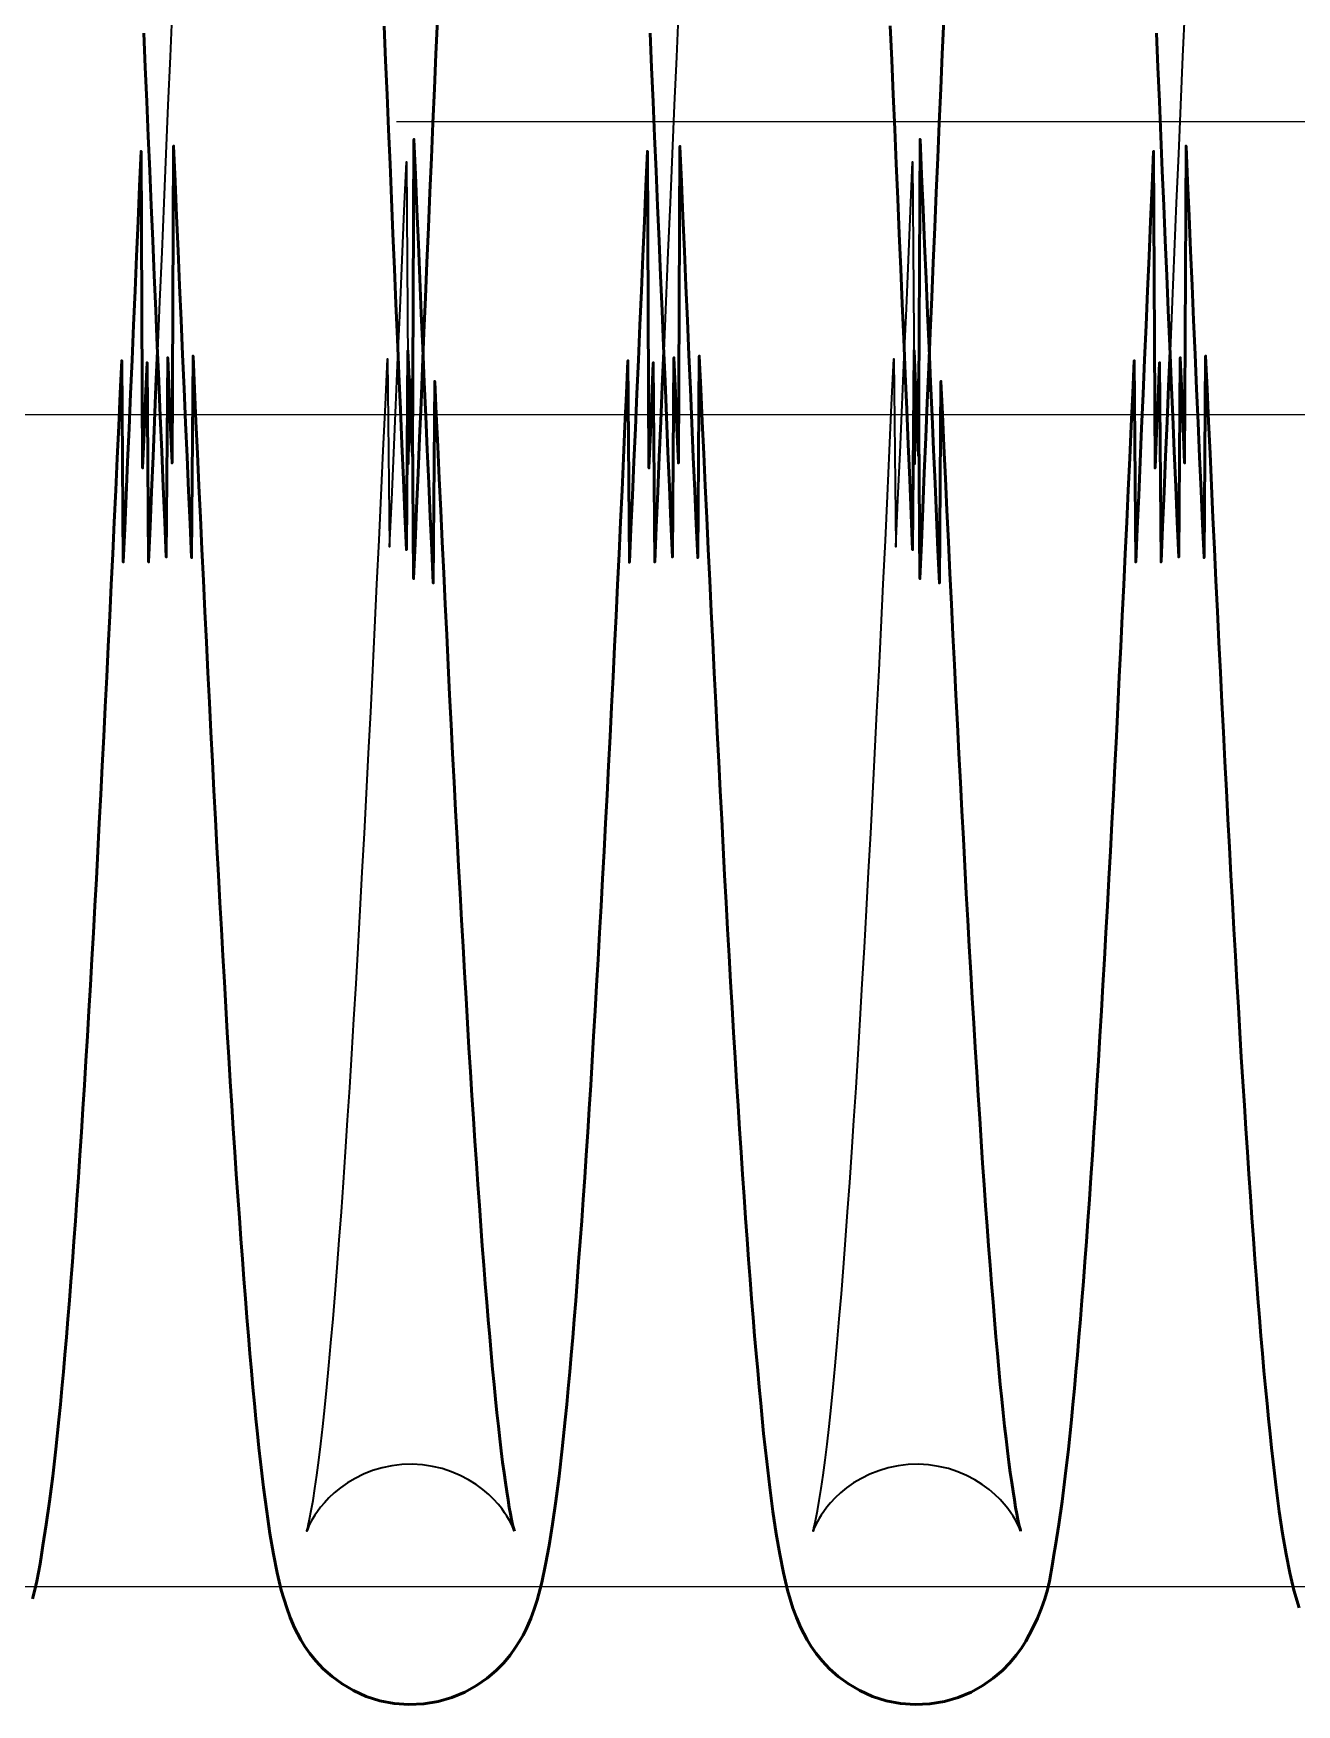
# Model space of a CAD drawing. Header units: millimetres. Extents: x 1448 to 104164, y -19509 to -89.
# Drawn here: x 81105.1 to 81148.2, y -3056.7 to -2999.6 of the extents above; entities that cross this region are included whole.
import ezdxf

# ---------------------------------------------------------------- set-up
doc = ezdxf.new("R2010")
doc.units = ezdxf.units.MM
doc.header["$LTSCALE"] = 60
doc.header["$MEASUREMENT"] = 0
doc.linetypes.add('CENTER', pattern=[2, 1.25, -0.25, 0.25, -0.25])
doc.layers.get('0').update_dxf_attribs({"linetype": 'CONTINUOUS'})
doc.layers.add('cen', color=14, linetype='CONTINUOUS')
doc.layers.add('가려진 것(ISO)', color=7, linetype='CONTINUOUS', lineweight=35)
doc.layers.add('가시적인 것(ISO)', color=7, linetype='CONTINUOUS', lineweight=50)
doc.styles.add('0T-OUT', font='H2GTRE.TTF')
doc.dimstyles.new('MAIN', dxfattribs={"dimtxt": 1.5, "dimasz": 0.5, "dimexe": 1, "dimexo": 2, "dimgap": 1, "dimtad": 1, "dimdec": 0, "dimdsep": 46, "dimlunit": 6, "dimtxsty": '0T-OUT', "dimblk": 'DOT', "dimcen": 2.5, "dimdle": 2, "dimclrd": 256, "dimclre": 256, "dimclrt": 3, "dimadec": 0, "dimazin": 0, "dimtfac": 1, "dimtdec": 0, "dimtix": 1, "dimtmove": 2, "dimatfit": 3, "dimldrblk": 'DOT', "dimfxl": 1, "dimtvp": 1, "dimtolj": 1, "dimtzin": 0, "dimlwd": 0, "dimlwe": 0, "dimarcsym": 0})

# ---------------------------------------------------------------- blocks, each defined once
blk = doc.blocks.new('토션스프링1')
at = {"layer": '가려진 것(ISO)', "flags": 128}
for points in [[(21462644.939, -50955455.294), (21462644.867, -50955456.936), (21462644.795, -50955458.59), (21462644.724, -50955460.254), (21462644.652, -50955461.927), (21462644.58, -50955463.607), (21462644.508, -50955465.293), (21462644.436, -50955466.981)], [(21462662.214, -50955455.3), (21462662.143, -50955456.939), (21462662.071, -50955458.591), (21462661.999, -50955460.254), (21462661.927, -50955461.926), (21462661.856, -50955463.606), (21462661.784, -50955465.292), (21462661.712, -50955466.982)], [(21462679.49, -50955455.294), (21462679.419, -50955456.936), (21462679.347, -50955458.59), (21462679.275, -50955460.254), (21462679.203, -50955461.927), (21462679.131, -50955463.607), (21462679.06, -50955465.293), (21462678.988, -50955466.981)], [(21462656.615, -50955507.244), (21462656.61, -50955507.229), (21462656.59, -50955507.177), (21462656.549, -50955507.083), (21462656.479, -50955506.94), (21462656.428, -50955506.847), (21462656.363, -50955506.739), (21462656.282, -50955506.617), (21462656.182, -50955506.478), (21462656.059, -50955506.326), (21462655.912, -50955506.163), (21462655.739, -50955505.994), (21462655.537, -50955505.822), (21462655.307, -50955505.652), (21462655.05, -50955505.491), (21462654.77, -50955505.344), (21462654.47, -50955505.217), (21462654.151, -50955505.114), (21462653.817, -50955505.035), (21462653.475, -50955504.985), (21462653.128, -50955504.965), (21462652.78, -50955504.976), (21462652.436, -50955505.017), (21462652.099, -50955505.086), (21462651.775, -50955505.182), (21462651.469, -50955505.303), (21462651.182, -50955505.445), (21462650.918, -50955505.602), (21462650.679, -50955505.768), (21462650.47, -50955505.94), (21462650.287, -50955506.111), (21462650.132, -50955506.277), (21462650.002, -50955506.432), (21462649.895, -50955506.572), (21462649.807, -50955506.699), (21462649.737, -50955506.811), (21462649.682, -50955506.91), (21462649.606, -50955507.065), (21462649.563, -50955507.166), (21462649.541, -50955507.224), (21462649.534, -50955507.244), (21462649.537, -50955507.234), (21462649.547, -50955507.197), (21462649.562, -50955507.137), (21462649.581, -50955507.056), (21462649.628, -50955506.837), (21462649.684, -50955506.547), (21462649.746, -50955506.195), (21462649.81, -50955505.788), (21462649.875, -50955505.333), (21462649.941, -50955504.827), (21462650.008, -50955504.272), (21462650.077, -50955503.671), (21462650.146, -50955503.023), (21462650.216, -50955502.331), (21462650.286, -50955501.596), (21462650.357, -50955500.819), (21462650.428, -50955500.001), (21462650.499, -50955499.144), (21462650.571, -50955498.25), (21462650.642, -50955497.319), (21462650.713, -50955496.353), (21462650.784, -50955495.347), (21462650.855, -50955494.304), (21462650.926, -50955493.225), (21462650.997, -50955492.111), (21462651.069, -50955490.962), (21462651.141, -50955489.781), (21462651.212, -50955488.569), (21462651.284, -50955487.327), (21462651.355, -50955486.056), (21462651.427, -50955484.757), (21462651.498, -50955483.432), (21462651.57, -50955482.082), (21462651.641, -50955480.705), (21462651.712, -50955479.3), (21462651.784, -50955477.869), (21462651.856, -50955476.413), (21462651.927, -50955474.934), (21462651.999, -50955473.433), (21462652.071, -50955471.913), (21462652.143, -50955470.373), (21462652.215, -50955468.817), (21462652.286, -50955467.245), (21462652.358, -50955473.659), (21462652.429, -50955472.061), (21462652.501, -50955470.451), (21462652.572, -50955468.826), (21462652.644, -50955467.186), (21462652.715, -50955465.534), (21462652.787, -50955463.871), (21462652.859, -50955462.2), (21462652.931, -50955460.521), (21462653.002, -50955470.836), (21462653.074, -50955469.147)], [(21462673.89, -50955507.244), (21462673.885, -50955507.229), (21462673.866, -50955507.177), (21462673.825, -50955507.083), (21462673.755, -50955506.94), (21462673.703, -50955506.847), (21462673.639, -50955506.739), (21462673.558, -50955506.616), (21462673.457, -50955506.478), (21462673.334, -50955506.325), (21462673.187, -50955506.162), (21462673.013, -50955505.993), (21462672.812, -50955505.821), (21462672.582, -50955505.652), (21462672.325, -50955505.491), (21462672.045, -50955505.344), (21462671.744, -50955505.217), (21462671.425, -50955505.113), (21462671.092, -50955505.035), (21462670.749, -50955504.985), (21462670.401, -50955504.965), (21462670.054, -50955504.976), (21462669.71, -50955505.017), (21462669.373, -50955505.087), (21462669.049, -50955505.183), (21462668.743, -50955505.304), (21462668.456, -50955505.445), (21462668.192, -50955505.603), (21462667.954, -50955505.77), (21462667.744, -50955505.941), (21462667.562, -50955506.112), (21462667.407, -50955506.278), (21462667.277, -50955506.433), (21462667.171, -50955506.574), (21462667.084, -50955506.702), (21462667.014, -50955506.815), (21462666.959, -50955506.913), (21462666.883, -50955507.065), (21462666.839, -50955507.166), (21462666.817, -50955507.223), (21462666.81, -50955507.244), (21462666.813, -50955507.234), (21462666.823, -50955507.197), (21462666.839, -50955507.136), (21462666.858, -50955507.055), (21462666.905, -50955506.836), (21462666.959, -50955506.549), (21462667.02, -50955506.199), (21462667.084, -50955505.792), (21462667.151, -50955505.333), (21462667.217, -50955504.828), (21462667.285, -50955504.275), (21462667.353, -50955503.674), (21462667.422, -50955503.027), (21462667.492, -50955502.336), (21462667.562, -50955501.601), (21462667.632, -50955500.825), (21462667.703, -50955500.007), (21462667.775, -50955499.15), (21462667.846, -50955498.254), (21462667.917, -50955497.322), (21462667.988, -50955496.353), (21462668.059, -50955495.35), (21462668.13, -50955494.31), (21462668.201, -50955493.232), (21462668.273, -50955492.119), (21462668.344, -50955490.971), (21462668.416, -50955489.79), (21462668.488, -50955488.577), (21462668.559, -50955487.333), (21462668.631, -50955486.061), (21462668.702, -50955484.76), (21462668.774, -50955483.433), (21462668.846, -50955482.08), (21462668.917, -50955480.703), (21462668.988, -50955479.301), (21462669.06, -50955477.873), (21462669.131, -50955476.418), (21462669.203, -50955474.94), (21462669.275, -50955473.44), (21462669.347, -50955471.919), (21462669.418, -50955470.378), (21462669.49, -50955468.82), (21462669.562, -50955467.246), (21462669.634, -50955473.657), (21462669.705, -50955472.056), (21462669.777, -50955470.443), (21462669.848, -50955468.82), (21462669.919, -50955467.183), (21462669.991, -50955465.534), (21462670.063, -50955463.872), (21462670.134, -50955462.202), (21462670.206, -50955460.523), (21462670.278, -50955470.837), (21462670.35, -50955469.147)]]:
    blk.add_lwpolyline(points, dxfattribs=at)
at = {"layer": '가시적인 것(ISO)', "flags": 128}
for points in [[(21462652.168, -50955455.892), (21462652.219, -50955457.062), (21462652.27, -50955458.238), (21462652.321, -50955459.419), (21462652.372, -50955460.603), (21462652.422, -50955461.792), (21462652.473, -50955462.983), (21462652.524, -50955464.177), (21462652.575, -50955465.372), (21462652.626, -50955466.569), (21462652.677, -50955467.766), (21462652.728, -50955468.964), (21462652.778, -50955470.161), (21462652.829, -50955471.359), (21462652.88, -50955472.559), (21462652.931, -50955473.761), (21462652.981, -50955466.962), (21462653.032, -50955468.164), (21462653.083, -50955469.365), (21462653.134, -50955470.564), (21462653.185, -50955459.762), (21462653.236, -50955460.956), (21462653.287, -50955462.148), (21462653.338, -50955463.336), (21462653.389, -50955464.519), (21462653.44, -50955465.698), (21462653.491, -50955466.871), (21462653.542, -50955468.037), (21462653.592, -50955469.197), (21462653.643, -50955470.349), (21462653.694, -50955471.494), (21462653.745, -50955472.634), (21462653.795, -50955473.768), (21462653.846, -50955474.895), (21462653.897, -50955468.016), (21462653.948, -50955469.129), (21462653.999, -50955470.234), (21462654.05, -50955471.33), (21462654.101, -50955472.417), (21462654.152, -50955473.494), (21462654.203, -50955474.561), (21462654.254, -50955475.618), (21462654.305, -50955476.662), (21462654.355, -50955477.695), (21462654.406, -50955478.715), (21462654.457, -50955479.722), (21462654.508, -50955480.716), (21462654.558, -50955481.695), (21462654.609, -50955482.662), (21462654.66, -50955483.616), (21462654.71, -50955484.558), (21462654.761, -50955485.486), (21462654.812, -50955486.401), (21462654.863, -50955487.302), (21462654.914, -50955488.187), (21462654.965, -50955489.058), (21462655.015, -50955489.913), (21462655.066, -50955490.752), (21462655.117, -50955491.575), (21462655.168, -50955492.38), (21462655.218, -50955493.168), (21462655.269, -50955493.939), (21462655.32, -50955494.69), (21462655.37, -50955495.423), (21462655.42, -50955496.137), (21462655.471, -50955496.834), (21462655.521, -50955497.512), (21462655.572, -50955498.172), (21462655.622, -50955498.813), (21462655.672, -50955499.434), (21462655.723, -50955500.037), (21462655.773, -50955500.619), (21462655.823, -50955501.181), (21462655.872, -50955501.721), (21462655.922, -50955502.241), (21462655.972, -50955502.739), (21462656.021, -50955503.214), (21462656.07, -50955503.667), (21462656.118, -50955504.097), (21462656.167, -50955504.505), (21462656.215, -50955504.89), (21462656.263, -50955505.251), (21462656.31, -50955505.587), (21462656.356, -50955505.898), (21462656.4, -50955506.18), (21462656.443, -50955506.435), (21462656.483, -50955506.66), (21462656.522, -50955506.854), (21462656.556, -50955507.014), (21462656.585, -50955507.137), (21462656.606, -50955507.216), (21462656.615, -50955507.244)], [(21462653.074, -50955469.147), (21462653.125, -50955467.947), (21462653.176, -50955474.745), (21462653.227, -50955473.544), (21462653.278, -50955472.344), (21462653.328, -50955471.145), (21462653.379, -50955469.947), (21462653.43, -50955468.75), (21462653.48, -50955467.551), (21462653.531, -50955466.353), (21462653.582, -50955465.156), (21462653.633, -50955463.96), (21462653.684, -50955462.766), (21462653.735, -50955461.575), (21462653.786, -50955460.387), (21462653.837, -50955459.203), (21462653.888, -50955458.023), (21462653.939, -50955456.848), (21462653.99, -50955455.679)], [(21462669.443, -50955455.887), (21462669.494, -50955457.057), (21462669.545, -50955458.232), (21462669.596, -50955459.413), (21462669.647, -50955460.597), (21462669.698, -50955461.786), (21462669.749, -50955462.978), (21462669.8, -50955464.173), (21462669.851, -50955465.37), (21462669.902, -50955466.568), (21462669.953, -50955467.767), (21462670.004, -50955468.966), (21462670.054, -50955470.165), (21462670.105, -50955471.363), (21462670.156, -50955472.561), (21462670.206, -50955473.761), (21462670.257, -50955466.961), (21462670.308, -50955468.161), (21462670.359, -50955469.361), (21462670.41, -50955470.559), (21462670.461, -50955459.756), (21462670.512, -50955460.951), (21462670.563, -50955462.142), (21462670.614, -50955463.331), (21462670.665, -50955464.515), (21462670.716, -50955465.694), (21462670.767, -50955466.868), (21462670.817, -50955468.036), (21462670.868, -50955469.198), (21462670.919, -50955470.352), (21462670.97, -50955471.499), (21462671.021, -50955472.637), (21462671.071, -50955473.77), (21462671.122, -50955474.895), (21462671.173, -50955468.014), (21462671.224, -50955469.126), (21462671.274, -50955470.23), (21462671.325, -50955471.326), (21462671.376, -50955472.413), (21462671.427, -50955473.49), (21462671.478, -50955474.557), (21462671.529, -50955475.613), (21462671.58, -50955476.659), (21462671.631, -50955477.692), (21462671.682, -50955478.714), (21462671.733, -50955479.722), (21462671.784, -50955480.718), (21462671.834, -50955481.699), (21462671.885, -50955482.666), (21462671.936, -50955483.619), (21462671.986, -50955484.559), (21462672.037, -50955485.486), (21462672.088, -50955486.4), (21462672.139, -50955487.3), (21462672.189, -50955488.185), (21462672.24, -50955489.055), (21462672.291, -50955489.91), (21462672.342, -50955490.749), (21462672.393, -50955491.572), (21462672.443, -50955492.378), (21462672.494, -50955493.166), (21462672.545, -50955493.937), (21462672.595, -50955494.69), (21462672.646, -50955495.425), (21462672.696, -50955496.14), (21462672.747, -50955496.836), (21462672.797, -50955497.513), (21462672.847, -50955498.172), (21462672.898, -50955498.813), (21462672.948, -50955499.434), (21462672.998, -50955500.036), (21462673.048, -50955500.618), (21462673.098, -50955501.18), (21462673.148, -50955501.72), (21462673.198, -50955502.24), (21462673.247, -50955502.738), (21462673.297, -50955503.214), (21462673.346, -50955503.667), (21462673.394, -50955504.098), (21462673.442, -50955504.505), (21462673.491, -50955504.889), (21462673.538, -50955505.25), (21462673.585, -50955505.587), (21462673.631, -50955505.897), (21462673.676, -50955506.181), (21462673.719, -50955506.435), (21462673.759, -50955506.66), (21462673.797, -50955506.854), (21462673.832, -50955507.014), (21462673.861, -50955507.137), (21462673.882, -50955507.216), (21462673.89, -50955507.244)], [(21462670.35, -50955469.147), (21462670.401, -50955467.946), (21462670.452, -50955474.743), (21462670.503, -50955473.54), (21462670.554, -50955472.338), (21462670.604, -50955471.136), (21462670.655, -50955469.936), (21462670.706, -50955468.738), (21462670.757, -50955467.543), (21462670.807, -50955466.347), (21462670.858, -50955465.152), (21462670.909, -50955463.958), (21462670.96, -50955462.766), (21462671.011, -50955461.575), (21462671.062, -50955460.388), (21462671.113, -50955459.204), (21462671.164, -50955458.024), (21462671.215, -50955456.849), (21462671.266, -50955455.679)], [(21462644.436, -50955466.981), (21462644.385, -50955468.181), (21462644.334, -50955469.381), (21462644.284, -50955470.581), (21462644.233, -50955471.78), (21462644.182, -50955472.977), (21462644.132, -50955474.175), (21462644.081, -50955467.374), (21462644.03, -50955468.573), (21462643.979, -50955469.772), (21462643.928, -50955470.97), (21462643.877, -50955460.166), (21462643.826, -50955461.36), (21462643.775, -50955462.551), (21462643.725, -50955463.739), (21462643.674, -50955464.923), (21462643.623, -50955466.102), (21462643.572, -50955467.276), (21462643.521, -50955468.445), (21462643.47, -50955469.607), (21462643.419, -50955470.761), (21462643.368, -50955471.909), (21462643.318, -50955473.048), (21462643.267, -50955474.179), (21462643.216, -50955467.304), (21462643.165, -50955468.422), (21462643.115, -50955469.533), (21462643.064, -50955470.636), (21462643.013, -50955471.732), (21462642.962, -50955472.818), (21462642.911, -50955473.895), (21462642.86, -50955474.963), (21462642.809, -50955476.02), (21462642.758, -50955477.066), (21462642.707, -50955478.101), (21462642.656, -50955479.125), (21462642.605, -50955480.135), (21462642.554, -50955481.133), (21462642.503, -50955482.117), (21462642.452, -50955483.087), (21462642.402, -50955484.043), (21462642.351, -50955484.985), (21462642.3, -50955485.914), (21462642.249, -50955486.83), (21462642.198, -50955487.732), (21462642.147, -50955488.621), (21462642.096, -50955489.495), (21462642.045, -50955490.354), (21462641.994, -50955491.198), (21462641.943, -50955492.027), (21462641.892, -50955492.84), (21462641.841, -50955493.637), (21462641.79, -50955494.417), (21462641.739, -50955495.18), (21462641.687, -50955495.925), (21462641.636, -50955496.653), (21462641.585, -50955497.363), (21462641.534, -50955498.054), (21462641.483, -50955498.726), (21462641.432, -50955499.38), (21462641.381, -50955500.015), (21462641.33, -50955500.632), (21462641.279, -50955501.231), (21462641.228, -50955501.812), (21462641.176, -50955502.375), (21462641.125, -50955502.92), (21462641.073, -50955503.446), (21462640.968, -50955504.446), (21462640.862, -50955505.374), (21462640.753, -50955506.232), (21462640.642, -50955507.018), (21462640.528, -50955507.733), (21462640.476, -50955508.059), (21462640.429, -50955508.367), (21462640.323, -50955508.956), (21462640.254, -50955509.251), (21462640.167, -50955509.554)], [(21462661.712, -50955466.982), (21462661.661, -50955468.182), (21462661.61, -50955469.384), (21462661.559, -50955470.585), (21462661.508, -50955471.786), (21462661.458, -50955472.986), (21462661.407, -50955474.184), (21462661.356, -50955467.38), (21462661.306, -50955468.578), (21462661.255, -50955469.775), (21462661.204, -50955470.971), (21462661.153, -50955460.166), (21462661.102, -50955461.359), (21462661.051, -50955462.55), (21462661, -50955463.738), (21462660.949, -50955464.921), (21462660.898, -50955466.101), (21462660.847, -50955467.276), (21462660.796, -50955468.445), (21462660.746, -50955469.608), (21462660.695, -50955470.765), (21462660.644, -50955471.914), (21462660.593, -50955473.055), (21462660.542, -50955474.188), (21462660.492, -50955467.312), (21462660.441, -50955468.428), (21462660.39, -50955469.537), (21462660.339, -50955470.639), (21462660.288, -50955471.733), (21462660.238, -50955472.819), (21462660.187, -50955473.895), (21462660.136, -50955474.962), (21462660.085, -50955476.019), (21462660.034, -50955477.065), (21462659.983, -50955478.1), (21462659.932, -50955479.124), (21462659.881, -50955480.136), (21462659.83, -50955481.134), (21462659.779, -50955482.12), (21462659.728, -50955483.092), (21462659.677, -50955484.049), (21462659.626, -50955484.992), (21462659.576, -50955485.92), (21462659.525, -50955486.835), (21462659.474, -50955487.736), (21462659.423, -50955488.623), (21462659.372, -50955489.496), (21462659.321, -50955490.355), (21462659.27, -50955491.198), (21462659.219, -50955492.027), (21462659.168, -50955492.839), (21462659.117, -50955493.636), (21462659.065, -50955494.416), (21462659.014, -50955495.179), (21462658.963, -50955495.925), (21462658.912, -50955496.654), (21462658.861, -50955497.364), (21462658.809, -50955498.057), (21462658.758, -50955498.731), (21462658.707, -50955499.385), (21462658.656, -50955500.021), (21462658.605, -50955500.638), (21462658.554, -50955501.236), (21462658.503, -50955501.815), (21462658.452, -50955502.377), (21462658.401, -50955502.92), (21462658.35, -50955503.445), (21462658.246, -50955504.441), (21462658.14, -50955505.366), (21462658.032, -50955506.223), (21462657.92, -50955507.011), (21462657.803, -50955507.733), (21462657.682, -50955508.389), (21462657.55, -50955508.999), (21462657.389, -50955509.597), (21462657.292, -50955509.904), (21462657.174, -50955510.23), (21462657.014, -50955510.591), (21462656.911, -50955510.79), (21462656.79, -50955511.002), (21462656.644, -50955511.232), (21462656.467, -50955511.478), (21462656.251, -50955511.735), (21462655.991, -50955512.001), (21462655.684, -50955512.264), (21462655.328, -50955512.513), (21462654.925, -50955512.736), (21462654.483, -50955512.921), (21462654.012, -50955513.059), (21462653.52, -50955513.14), (21462653.017, -50955513.163), (21462652.516, -50955513.127), (21462652.028, -50955513.032), (21462651.562, -50955512.883), (21462651.128, -50955512.689), (21462650.738, -50955512.46), (21462650.392, -50955512.205), (21462650.094, -50955511.94), (21462649.845, -50955511.676), (21462649.638, -50955511.42), (21462649.468, -50955511.178), (21462649.329, -50955510.952), (21462649.213, -50955510.743), (21462649.117, -50955510.548), (21462648.964, -50955510.193), (21462648.845, -50955509.868), (21462648.663, -50955509.263), (21462648.523, -50955508.666), (21462648.395, -50955508.026), (21462648.276, -50955507.331), (21462648.163, -50955506.578), (21462648.056, -50955505.761), (21462647.952, -50955504.877), (21462647.9, -50955504.408), (21462647.849, -50955503.921), (21462647.798, -50955503.414), (21462647.746, -50955502.888), (21462647.694, -50955502.341), (21462647.643, -50955501.774), (21462647.591, -50955501.188), (21462647.539, -50955500.582), (21462647.487, -50955499.957), (21462647.436, -50955499.313), (21462647.384, -50955498.65), (21462647.333, -50955497.969), (21462647.281, -50955497.271), (21462647.23, -50955496.555), (21462647.178, -50955495.821), (21462647.127, -50955495.071), (21462647.076, -50955494.304), (21462647.024, -50955493.521), (21462646.973, -50955492.722), (21462646.922, -50955491.908), (21462646.871, -50955491.078), (21462646.82, -50955490.233), (21462646.769, -50955489.373), (21462646.718, -50955488.499), (21462646.667, -50955487.611), (21462646.616, -50955486.71), (21462646.566, -50955485.793), (21462646.515, -50955484.86), (21462646.464, -50955483.913), (21462646.413, -50955482.952), (21462646.362, -50955481.976), (21462646.311, -50955480.988), (21462646.26, -50955479.986), (21462646.209, -50955478.972), (21462646.158, -50955477.947), (21462646.107, -50955476.91), (21462646.056, -50955475.862), (21462646.005, -50955474.804), (21462645.954, -50955473.737), (21462645.903, -50955472.66), (21462645.852, -50955471.574), (21462645.801, -50955470.48), (21462645.751, -50955469.379), (21462645.7, -50955468.27), (21462645.649, -50955467.152), (21462645.599, -50955474.025), (21462645.548, -50955472.889), (21462645.497, -50955471.745), (21462645.446, -50955470.594), (21462645.395, -50955469.435), (21462645.344, -50955468.27), (21462645.293, -50955467.1), (21462645.242, -50955465.924), (21462645.191, -50955464.744), (21462645.14, -50955463.56), (21462645.089, -50955462.372), (21462645.038, -50955461.182), (21462644.987, -50955459.989), (21462644.937, -50955470.795), (21462644.886, -50955469.6), (21462644.835, -50955468.405), (21462644.785, -50955467.209), (21462644.734, -50955474.011), (21462644.683, -50955472.811), (21462644.632, -50955471.61), (21462644.581, -50955470.407), (21462644.53, -50955469.205), (21462644.48, -50955468.002), (21462644.429, -50955466.801), (21462644.378, -50955465.601), (21462644.327, -50955464.404), (21462644.276, -50955463.209), (21462644.225, -50955462.018), (21462644.174, -50955460.83), (21462644.123, -50955459.648), (21462644.072, -50955458.47), (21462644.021, -50955457.299), (21462643.97, -50955456.133)], [(21462678.988, -50955466.981), (21462678.937, -50955468.181), (21462678.886, -50955469.381), (21462678.835, -50955470.581), (21462678.784, -50955471.78), (21462678.734, -50955472.977), (21462678.683, -50955474.175), (21462678.632, -50955467.374), (21462678.582, -50955468.573), (21462678.531, -50955469.772), (21462678.48, -50955470.97), (21462678.429, -50955460.166), (21462678.378, -50955461.36), (21462678.327, -50955462.551), (21462678.276, -50955463.739), (21462678.225, -50955464.923), (21462678.174, -50955466.102), (21462678.123, -50955467.276), (21462678.072, -50955468.445), (21462678.021, -50955469.607), (21462677.971, -50955470.761), (21462677.92, -50955471.909), (21462677.869, -50955473.048), (21462677.818, -50955474.179), (21462677.768, -50955467.304), (21462677.717, -50955468.422), (21462677.666, -50955469.533), (21462677.615, -50955470.636), (21462677.564, -50955471.732), (21462677.513, -50955472.818), (21462677.462, -50955473.895), (21462677.411, -50955474.963), (21462677.36, -50955476.02), (21462677.309, -50955477.066), (21462677.258, -50955478.101), (21462677.207, -50955479.125), (21462677.157, -50955480.135), (21462677.106, -50955481.133), (21462677.055, -50955482.117), (21462677.004, -50955483.087), (21462676.953, -50955484.043), (21462676.902, -50955484.985), (21462676.852, -50955485.914), (21462676.801, -50955486.83), (21462676.75, -50955487.732), (21462676.699, -50955488.621), (21462676.648, -50955489.495), (21462676.597, -50955490.354), (21462676.546, -50955491.198), (21462676.495, -50955492.027), (21462676.443, -50955492.84), (21462676.392, -50955493.637), (21462676.341, -50955494.417), (21462676.29, -50955495.18), (21462676.239, -50955495.925), (21462676.188, -50955496.653), (21462676.136, -50955497.363), (21462676.085, -50955498.054), (21462676.034, -50955498.726), (21462675.983, -50955499.38), (21462675.932, -50955500.015), (21462675.881, -50955500.632), (21462675.83, -50955501.231), (21462675.779, -50955501.812), (21462675.728, -50955502.375), (21462675.676, -50955502.92), (21462675.624, -50955503.446), (21462675.52, -50955504.446), (21462675.413, -50955505.374), (21462675.305, -50955506.232), (21462675.193, -50955507.018), (21462675.079, -50955507.733), (21462675.028, -50955508.059), (21462674.98, -50955508.367), (21462674.875, -50955508.956), (21462674.806, -50955509.251), (21462674.718, -50955509.554), (21462674.607, -50955509.874), (21462674.466, -50955510.216), (21462674.289, -50955510.588), (21462674.186, -50955510.788), (21462674.066, -50955511.002), (21462673.92, -50955511.234), (21462673.742, -50955511.479), (21462673.527, -50955511.736), (21462673.267, -50955512.001), (21462672.959, -50955512.264), (21462672.604, -50955512.513), (21462672.201, -50955512.736), (21462671.759, -50955512.921), (21462671.288, -50955513.059), (21462670.796, -50955513.14), (21462670.293, -50955513.163), (21462669.791, -50955513.127), (21462669.304, -50955513.032), (21462668.838, -50955512.883), (21462668.404, -50955512.689), (21462668.013, -50955512.46), (21462667.668, -50955512.206), (21462667.37, -50955511.94), (21462667.12, -50955511.675), (21462666.914, -50955511.42), (21462666.744, -50955511.178), (21462666.605, -50955510.952), (21462666.489, -50955510.743), (21462666.392, -50955510.548), (21462666.24, -50955510.193), (21462666.121, -50955509.869), (21462665.938, -50955509.262), (21462665.799, -50955508.665), (21462665.673, -50955508.03), (21462665.553, -50955507.335), (21462665.44, -50955506.578), (21462665.331, -50955505.757), (21462665.226, -50955504.868), (21462665.122, -50955503.91), (21462665.071, -50955503.403), (21462665.02, -50955502.878), (21462664.969, -50955502.334), (21462664.918, -50955501.77), (21462664.866, -50955501.187), (21462664.815, -50955500.584), (21462664.763, -50955499.962), (21462664.712, -50955499.32), (21462664.66, -50955498.659), (21462664.609, -50955497.979), (21462664.558, -50955497.281), (21462664.506, -50955496.566), (21462664.455, -50955495.833), (21462664.403, -50955495.082), (21462664.352, -50955494.315), (21462664.301, -50955493.531), (21462664.249, -50955492.731), (21462664.198, -50955491.915), (21462664.147, -50955491.084), (21462664.096, -50955490.237), (21462664.045, -50955489.376), (21462663.994, -50955488.501), (21462663.943, -50955487.611), (21462663.892, -50955486.708), (21462663.841, -50955485.791), (21462663.791, -50955484.861), (21462663.74, -50955483.917), (21462663.689, -50955482.957), (21462663.638, -50955481.984), (21462663.587, -50955480.996), (21462663.536, -50955479.996), (21462663.485, -50955478.982), (21462663.434, -50955477.957), (21462663.383, -50955476.92), (21462663.332, -50955475.872), (21462663.281, -50955474.813), (21462663.23, -50955473.745), (21462663.179, -50955472.667), (21462663.128, -50955471.579), (21462663.077, -50955470.484), (21462663.027, -50955469.38), (21462662.976, -50955468.269), (21462662.925, -50955467.151), (21462662.874, -50955474.027), (21462662.824, -50955472.893), (21462662.773, -50955471.752), (21462662.722, -50955470.602), (21462662.671, -50955469.445), (21462662.62, -50955468.281), (21462662.569, -50955467.111), (21462662.518, -50955465.936), (21462662.467, -50955464.756), (21462662.416, -50955463.571), (21462662.365, -50955462.383), (21462662.315, -50955461.191), (21462662.264, -50955459.997), (21462662.213, -50955470.801), (21462662.162, -50955469.604), (21462662.111, -50955468.406), (21462662.06, -50955467.208), (21462662.01, -50955474.011), (21462661.959, -50955472.814), (21462661.908, -50955471.615), (21462661.857, -50955470.414), (21462661.807, -50955469.213), (21462661.756, -50955468.013), (21462661.705, -50955466.812), (21462661.654, -50955465.613), (21462661.603, -50955464.416), (21462661.552, -50955463.221), (21462661.501, -50955462.029), (21462661.45, -50955460.841), (21462661.399, -50955459.657), (21462661.348, -50955458.479), (21462661.297, -50955457.305), (21462661.246, -50955456.138)], [(21462683.396, -50955509.868), (21462683.215, -50955509.263), (21462683.075, -50955508.666), (21462682.947, -50955508.026), (21462682.828, -50955507.331), (21462682.715, -50955506.578), (21462682.607, -50955505.761), (21462682.503, -50955504.877), (21462682.452, -50955504.408), (21462682.401, -50955503.921), (21462682.349, -50955503.414), (21462682.298, -50955502.888), (21462682.246, -50955502.341), (21462682.194, -50955501.774), (21462682.142, -50955501.188), (21462682.091, -50955500.582), (21462682.039, -50955499.957), (21462681.987, -50955499.313), (21462681.936, -50955498.65), (21462681.884, -50955497.969), (21462681.833, -50955497.271), (21462681.781, -50955496.555), (21462681.73, -50955495.821), (21462681.678, -50955495.071), (21462681.627, -50955494.304), (21462681.576, -50955493.521), (21462681.525, -50955492.722), (21462681.473, -50955491.908), (21462681.422, -50955491.078), (21462681.371, -50955490.233), (21462681.32, -50955489.373), (21462681.269, -50955488.499), (21462681.219, -50955487.611), (21462681.168, -50955486.71), (21462681.117, -50955485.793), (21462681.066, -50955484.86), (21462681.015, -50955483.913), (21462680.964, -50955482.952), (21462680.913, -50955481.976), (21462680.863, -50955480.988), (21462680.811, -50955479.986), (21462680.76, -50955478.972), (21462680.709, -50955477.947), (21462680.658, -50955476.91), (21462680.607, -50955475.862), (21462680.556, -50955474.804), (21462680.506, -50955473.737), (21462680.455, -50955472.66), (21462680.404, -50955471.574), (21462680.353, -50955470.48), (21462680.302, -50955469.379), (21462680.252, -50955468.27), (21462680.201, -50955467.152), (21462680.15, -50955474.025), (21462680.099, -50955472.889), (21462680.048, -50955471.745), (21462679.998, -50955470.594), (21462679.947, -50955469.435), (21462679.896, -50955468.27), (21462679.845, -50955467.1), (21462679.794, -50955465.924), (21462679.743, -50955464.744), (21462679.692, -50955463.56), (21462679.641, -50955462.372), (21462679.59, -50955461.182), (21462679.539, -50955459.989), (21462679.488, -50955470.795), (21462679.437, -50955469.6), (21462679.387, -50955468.405), (21462679.336, -50955467.209), (21462679.285, -50955474.011), (21462679.235, -50955472.811), (21462679.184, -50955471.61), (21462679.133, -50955470.407), (21462679.082, -50955469.205), (21462679.031, -50955468.002), (21462678.98, -50955466.801), (21462678.929, -50955465.601), (21462678.878, -50955464.404), (21462678.827, -50955463.209), (21462678.776, -50955462.018), (21462678.725, -50955460.83), (21462678.674, -50955459.648), (21462678.624, -50955458.47), (21462678.573, -50955457.299), (21462678.522, -50955456.133)]]:
    blk.add_lwpolyline(points, dxfattribs=at)
blk = doc.blocks.new('토션스프링12345')
blk.add_blockref('토션스프링1', (1400.606, -3974.283))
blk = doc.blocks.new('_Dot')
at = {"color": 0, "linetype": 'ByBlock', "lineweight": -2}
blk.add_line((-0.5, 0), (-1, 0), dxfattribs=at)
at = {"color": 0, "linetype": 'ByBlock', "const_width": 0.5}
blk.add_lwpolyline([(-0.25, 0, 1), (0.25, 0, 1)], format="xyb", close=True, dxfattribs=at)
blk = doc.blocks.new('DOT')
at = {"color": 0, "linetype": 'ByBlock'}
blk.add_line((-0.5, 0), (-1, 0), dxfattribs=at)
at = {"color": 0, "linetype": 'ByBlock', "const_width": 0.5}
blk.add_lwpolyline([(-0.25, 0, 1), (0.25, 0, 1)], format="xyb", close=True, dxfattribs=at)

msp = doc.modelspace()

# ---------------------------------------------------------------- linework, layer by layer
at = {"color": 3}
for p, q in [((79607.442, -3012.641), (85865.368, -3012.641)), ((85582.442, -3052.641), (79782.442, -3052.641)), ((82025.398, -3052.641), (80987.372, -3052.641))]:
    msp.add_line(p, q, dxfattribs=at)
at = {"layer": 'cen', "linetype": 'CENTER'}
msp.add_line((79557.442, -3002.641), (85915.368, -3002.641), dxfattribs=at)

# ---------------------------------------------------------------- block references
msp.add_blockref('토션스프링12345', (-21382935.757, 50956430.79))

# ---------------------------------------------------------------- leaders
msp.add_leader([(81041.527, -3006.124), (81041.527, -2600.492, 1.839), (81138.392, -2600.492, 1.839)], dimstyle='MAIN', override={"dimscale": 20, "dimasz": 2, "dimtad": 0, "dimldrblk": 'DOT', "dimfxl": 2, "dimarcsym": 2})

doc.saveas('drawing.dxf')
